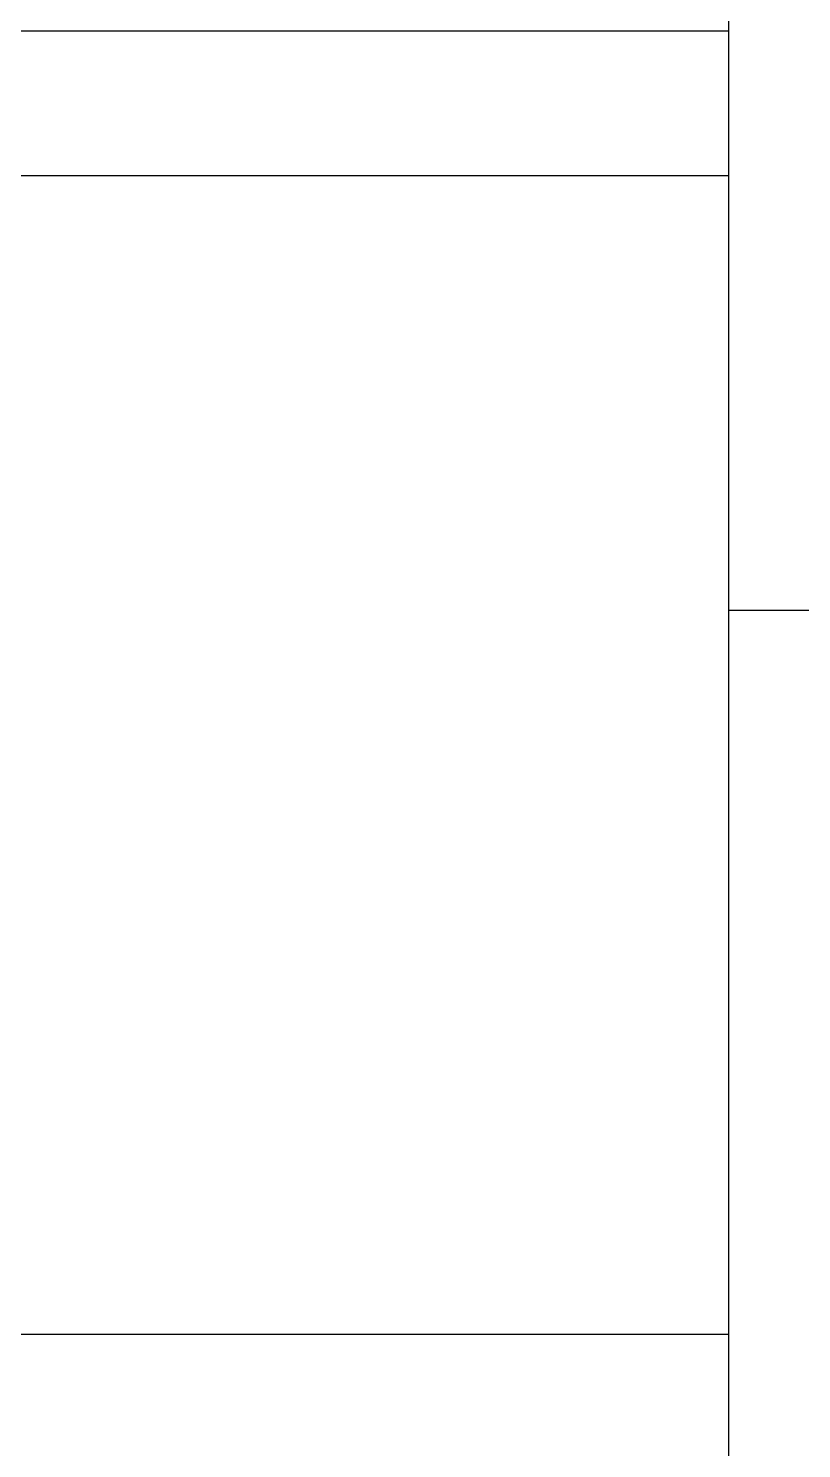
# Model space of a CAD drawing. Extents: x -427546 to -314919, y 698702 to 968782.
# Drawn here: x -403988 to -398861, y 906398 to 915811 of the extents above; entities that cross this region are included whole.
import ezdxf

# ---------------------------------------------------------------- set-up
doc = ezdxf.new("R2010")
doc.units = 0
doc.header["$LTSCALE"] = 1000
doc.header["$MEASUREMENT"] = 0
doc.linetypes.add('CONTINOUS', pattern=[0])
doc.layers.add('H-喷淋图块', color=153, linetype='CONTINOUS')
doc.layers.add('图框', color=66, linetype='CONTINUOUS')

msp = doc.modelspace()

# ---------------------------------------------------------------- linework, layer by layer
at = {"layer": 'H-喷淋图块', "color": 134, "ltscale": 0.5}
for points in [[(-421325.5, 915796.3), (-399345.5, 915796.3)], [(-421325.5, 914836.3), (-399345.5, 914836.3)], [(-399345.5, 911956.3), (-379944, 911956.3)], [(-421325.5, 907156.3), (-399345.5, 907156.3)]]:
    msp.add_lwpolyline(points, dxfattribs=at)
at = {"layer": '图框', "color": 134}
msp.add_line((-399345.5, 923476.3), (-399345.5, 886996.3), dxfattribs=at)

doc.saveas('drawing.dxf')
